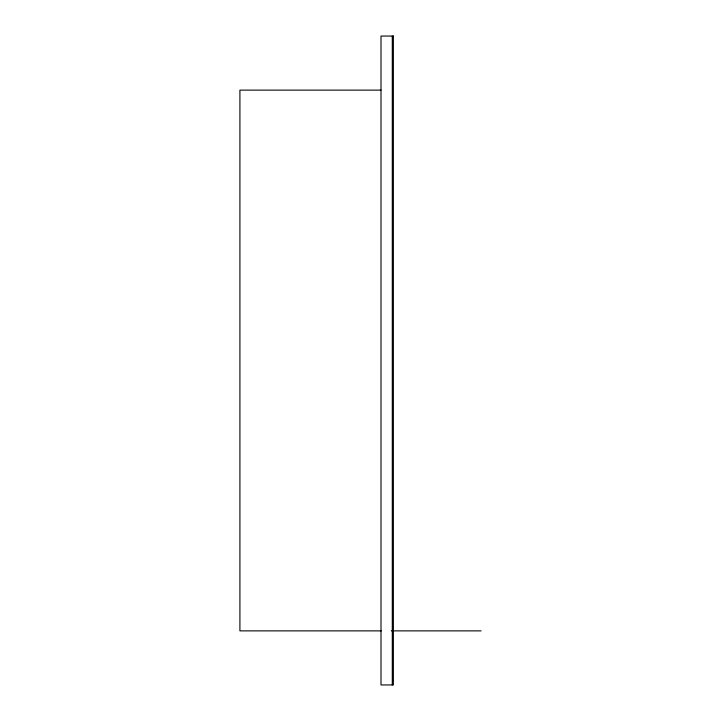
<?xml version="1.0" encoding="UTF-8"?>
<svg xmlns="http://www.w3.org/2000/svg" width="721" height="721" viewBox="0 0 721 721"><rect width="100%" height="100%" fill="white"/><g stroke="black" fill="none" stroke-linecap="round" stroke-linejoin="round"><path stroke-width="1.08" d="M381.003 90.125L239.913 90.125L239.913 630.875L381.238 630.875M391.332 630.875L481.087 630.875M392.287 36.05L392.287 684.95M393.369 36.05L381.003 36.05L381.003 684.95L393.369 684.95L393.369 36.05"/></g></svg>
